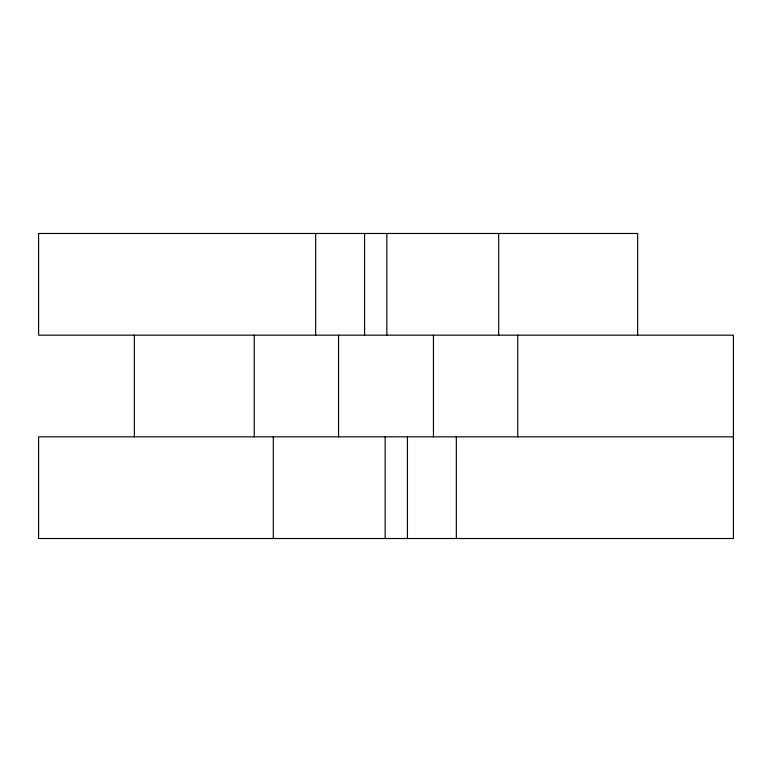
<?xml version="1.0" encoding="UTF-8"?>
<svg xmlns="http://www.w3.org/2000/svg" width="772" height="772" viewBox="0 0 772 772"><rect width="100%" height="100%" fill="white"/><g stroke="black" fill="none" stroke-linecap="round" stroke-linejoin="round"><path stroke-width="1.16" d="M733.4 436.836L38.6 436.836L38.6 538.518L733.4 538.518L733.4 335.164L38.6 335.164L38.6 233.482L637.653 233.482L637.653 335.164M517.751 335.164L517.751 436.836M498.693 233.482L498.693 335.164M456.329 436.836L456.329 538.518M433.449 335.164L433.449 436.836M407.442 436.836L407.442 538.518M386.849 233.482L386.849 335.164M385.151 436.836L385.151 538.518M364.567 233.482L364.567 335.164M338.551 335.164L338.551 436.836M315.671 233.482L315.671 335.164M273.307 436.836L273.307 538.518M254.249 335.164L254.249 436.836M134.347 335.164L134.347 436.836"/></g></svg>
